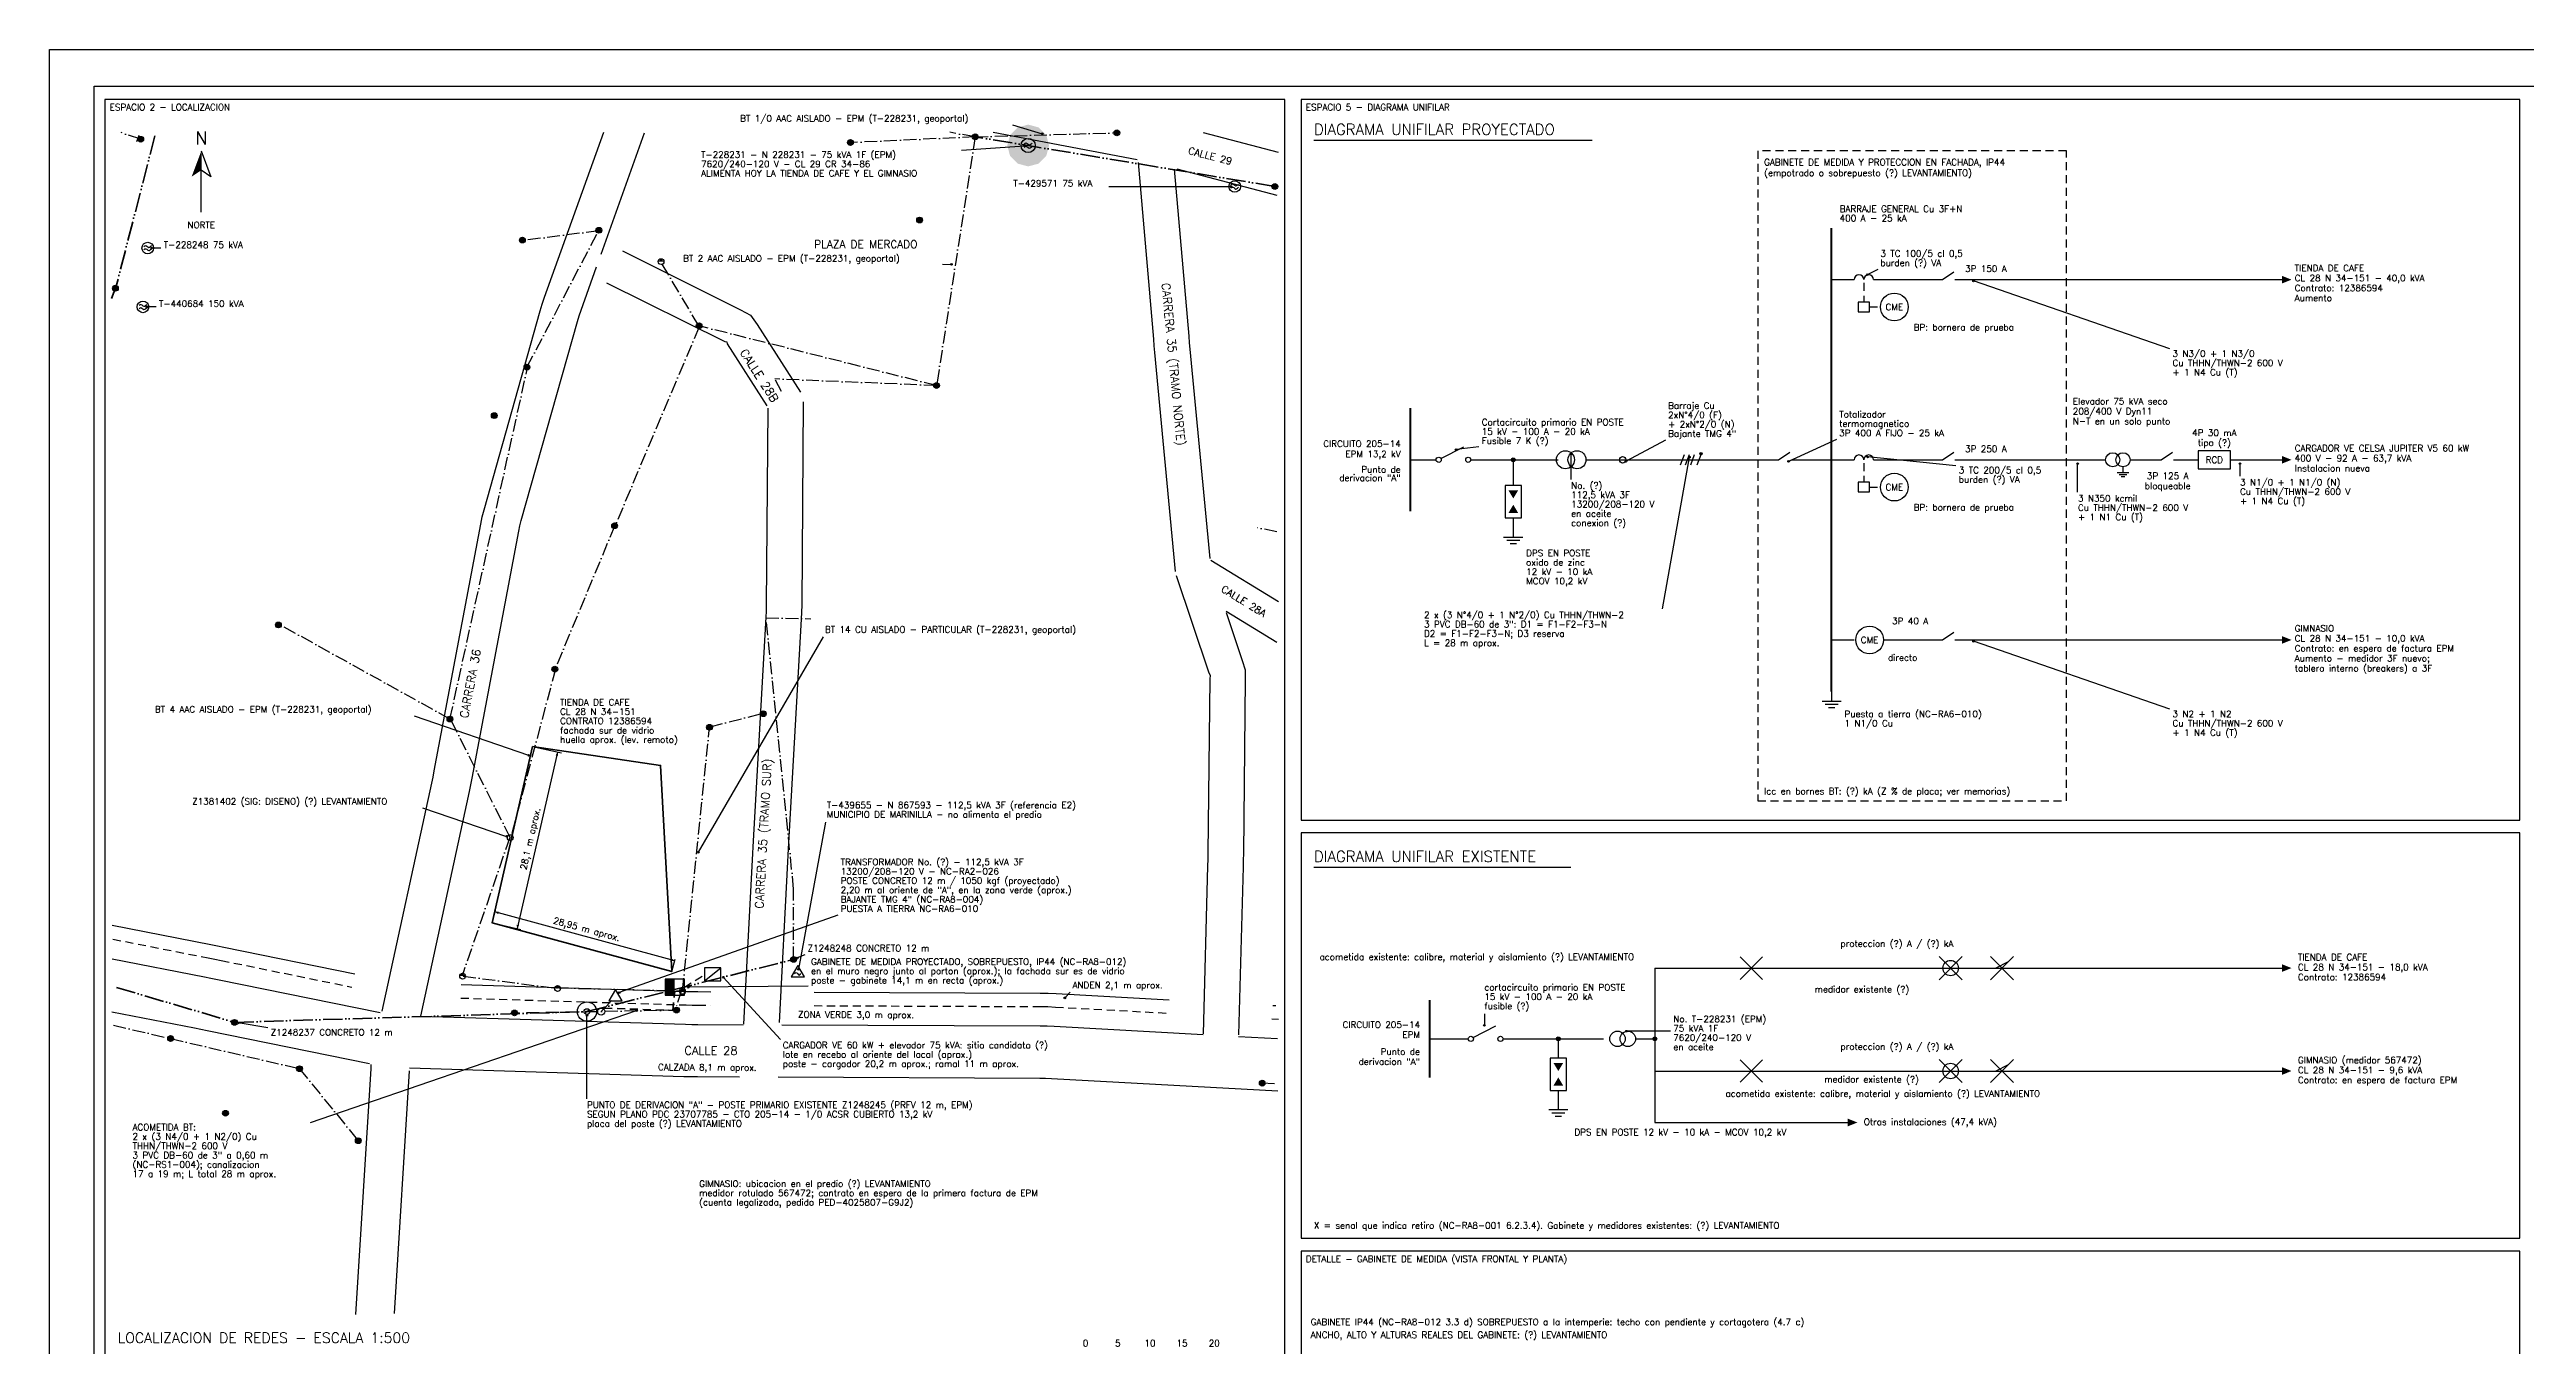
# Paper-space layout 'PLANO 01 DE 01' of a CAD drawing. Header units: millimetres. Extents: x 8 to 1180, y 4 to 828.
# Drawn here: x 8 to 778, y 424 to 828 of the extents above; entities that cross this region are included whole.
import ezdxf
from ezdxf.enums import TextEntityAlignment as Align

# ---------------------------------------------------------------- set-up
doc = ezdxf.new("R2010")
doc.units = ezdxf.units.MM
for name, pattern in [('BT', [6, 4, -1, 0, -1]), ('CUBIERTO', [9, 6, -1, 0, -1, 0, -1]), ('TRAZOS', [4, 2.5, -1.5])]:
    doc.linetypes.add(name, pattern=pattern)
doc.styles.add('E2', font='romans.shx')

psp = doc.layouts.new('PLANO 01 DE 01')

# ---------------------------------------------------------------- hatches: boundary and pattern name
h = psp.add_hatch(color=7)
edge = h.paths.add_edge_path()
edge.add_arc((295.67, 800.38), 0.9, 0, 360)
for color, points in [(2, [(318.64, 797.69), (317.77, 800.94), (315.39, 803.32), (312.14, 804.19), (308.89, 803.32), (306.51, 800.94), (305.64, 797.69), (306.51, 794.44), (308.89, 792.06), (312.14, 791.19), (315.39, 792.06), (317.77, 794.44)]), (7, [(55, 796), (52, 788), (55, 790)]), (7, [(197.06, 761.59), (198.86, 761.59), (197.96, 762.49)]), (5, [(702, 754.8), (705, 756), (702, 757.2)]), (5, [(702, 698.8), (705, 700), (702, 701.2)]), (7, [(463, 688), (461.5, 690.5), (464.5, 690.5)]), (7, [(463, 686), (461.5, 683.5), (464.5, 683.5)]), (5, [(702, 642.8), (705, 644), (702, 645.2)]), (7, [(165.81, 609.14), (165.16, 608.13), (165.96, 607.95)]), (7, [(146.33, 559.46), (147.31, 558.77), (147.52, 559.57)]), (7, [(153.21, 554.29), (153.86, 555.3), (153.06, 555.48)]), (7, [(135.35, 539.49), (137.15, 539.49), (136.25, 540.39)]), (7, [(202.21, 544.3), (201.23, 544.99), (201.01, 544.19)]), (7, [(702, 540.8), (705, 542), (702, 543.2)]), (7, [(164.92, 535.67), (166.72, 535.67), (165.82, 536.57)]), (5, [(199.23, 533.54), (202.23, 533.54), (202.23, 538.54), (199.23, 538.54)]), (7, [(203.73, 534.76), (205.53, 534.76), (204.63, 535.66)]), (7, [(477, 510), (475.5, 512.5), (478.5, 512.5)]), (7, [(702, 508.8), (705, 510), (702, 511.2)]), (7, [(477, 508), (475.5, 505.5), (478.5, 505.5)]), (7, [(567, 492.8), (570, 494), (567, 495.2)])]:
    psp.add_hatch(color=color).paths.add_polyline_path(points)
h = psp.add_hatch(color=8)
edge = h.paths.add_edge_path()
edge.add_arc((316.54, 801.36), 0.25, 0, 360)
h = psp.add_hatch(color=7)
edge = h.paths.add_edge_path()
edge.add_arc((339.72, 801.65), 0.9, 0, 360)
h = psp.add_hatch(color=7)
edge = h.paths.add_edge_path()
edge.add_arc((36.18, 799.64), 0.9, 0, 360)
h = psp.add_hatch(color=7)
edge = h.paths.add_edge_path()
edge.add_arc((256.85, 798.61), 0.9, 0, 360)
h = psp.add_hatch(color=8)
edge = h.paths.add_edge_path()
edge.add_arc((310.95, 797.6), 0.25, 0, 360)
h = psp.add_hatch(color=7)
edge = h.paths.add_edge_path()
edge.add_arc((388.84, 784.97), 0.9, 0, 360)
h = psp.add_hatch(color=8)
edge = h.paths.add_edge_path()
edge.add_arc((375.17, 784.96), 0.25, 0, 360)
h = psp.add_hatch(color=7)
edge = h.paths.add_edge_path()
edge.add_arc((178.64, 771.34), 0.9, 0, 360)
h = psp.add_hatch(color=7)
edge = h.paths.add_edge_path()
edge.add_arc((278.38, 774.53), 0.9, 0, 360)
h = psp.add_hatch(color=8)
edge = h.paths.add_edge_path()
edge.add_arc((39.54, 765.82), 0.25, 0, 360)
h = psp.add_hatch(color=7)
edge = h.paths.add_edge_path()
edge.add_arc((154.85, 768.3), 0.9, 0, 360)
h = psp.add_hatch(color=8)
edge = h.paths.add_edge_path()
edge.add_arc((288.3, 760.75), 0.25, 0, 360)
h = psp.add_hatch(color=8)
edge = h.paths.add_edge_path()
edge.add_arc((573.07, 757.54), 0.25, 0, 360)
h = psp.add_hatch(color=8)
edge = h.paths.add_edge_path()
edge.add_arc((606.13, 755.61), 0.25, 0, 360)
h = psp.add_hatch(color=7)
edge = h.paths.add_edge_path()
edge.add_arc((28.3, 753.3), 0.9, 0, 360)
h = psp.add_hatch(color=8)
edge = h.paths.add_edge_path()
edge.add_arc((38.05, 747.53), 0.25, 0, 360)
h = psp.add_hatch(color=7)
edge = h.paths.add_edge_path()
edge.add_arc((209.8, 741.64), 0.9, 0, 360)
h = psp.add_hatch(color=7)
edge = h.paths.add_edge_path()
edge.add_arc((156.28, 728.78), 0.9, 0, 360)
h = psp.add_hatch(color=7)
edge = h.paths.add_edge_path()
edge.add_arc((283.64, 723.07), 0.9, 0, 360)
h = psp.add_hatch(color=7)
edge = h.paths.add_edge_path()
edge.add_arc((146.1, 713.72), 0.9, 0, 360)
h = psp.add_hatch(color=8)
edge = h.paths.add_edge_path()
edge.add_arc((445.19, 703.15), 0.25, 0, 360)
h = psp.add_hatch(color=8)
edge = h.paths.add_edge_path()
edge.add_arc((481, 701.8), 0.25, 0, 360)
h = psp.add_hatch(color=8)
edge = h.paths.add_edge_path()
edge.add_arc((517.79, 700.82), 0.25, 0, 360)
h = psp.add_hatch(color=5)
edge = h.paths.add_edge_path()
edge.add_arc((521.4, 701.9), 0.35, 0, 360)
h = psp.add_hatch(color=8)
edge = h.paths.add_edge_path()
edge.add_arc((573.19, 700.88), 0.25, 0, 360)
h = psp.add_hatch(color=7)
edge = h.paths.add_edge_path()
edge.add_arc((463, 700), 0.6, 0, 360)
h = psp.add_hatch(color=8)
edge = h.paths.add_edge_path()
edge.add_arc((498.06, 699.56), 0.25, 0, 360)
h = psp.add_hatch(color=8)
edge = h.paths.add_edge_path()
edge.add_arc((548.59, 699.5), 0.25, 0, 360)
h = psp.add_hatch(color=8)
edge = h.paths.add_edge_path()
edge.add_arc((638.5, 698.8), 0.25, 0, 360)
h = psp.add_hatch(color=8)
edge = h.paths.add_edge_path()
edge.add_arc((689, 698.8), 0.25, 0, 360)
h = psp.add_hatch(color=7)
edge = h.paths.add_edge_path()
edge.add_arc((183.53, 679.5), 0.9, 0, 360)
h = psp.add_hatch(color=7)
edge = h.paths.add_edge_path()
edge.add_arc((78.99, 648.66), 0.9, 0, 360)
h = psp.add_hatch(color=8)
edge = h.paths.add_edge_path()
edge.add_arc((606.13, 643.61), 0.25, 0, 360)
h = psp.add_hatch(color=7)
edge = h.paths.add_edge_path()
edge.add_arc((164.94, 634.9), 0.9, 0, 360)
h = psp.add_hatch(color=7)
edge = h.paths.add_edge_path()
edge.add_arc((132.33, 619.42), 0.9, 0, 360)
h = psp.add_hatch(color=7)
edge = h.paths.add_edge_path()
edge.add_arc((213.04, 616.85), 0.9, 0, 360)
h = psp.add_hatch(color=7)
edge = h.paths.add_edge_path()
edge.add_arc((229.78, 621.08), 0.9, 0, 360)
h = psp.add_hatch(color=8)
edge = h.paths.add_edge_path()
edge.add_arc((156.79, 608.15), 0.25, 0, 360)
h = psp.add_hatch(color=8)
edge = h.paths.add_edge_path()
edge.add_arc((149.94, 582.93), 0.25, 0, 360)
h = psp.add_hatch(color=8)
edge = h.paths.add_edge_path()
edge.add_arc((209.54, 578.01), 0.25, 0, 360)
h = psp.add_hatch(color=8)
edge = h.paths.add_edge_path()
edge.add_arc((217.34, 539.16), 0.25, 0, 360)
h = psp.add_hatch(color=7)
edge = h.paths.add_edge_path()
edge.add_arc((239.21, 544.7), 0.9, 0, 360)
h = psp.add_hatch(color=8)
edge = h.paths.add_edge_path()
edge.add_arc((240.32, 545.16), 0.25, 0, 360)
h = psp.add_hatch(color=8)
edge = h.paths.add_edge_path()
edge.add_arc((240.71, 541.63), 0.25, 0, 360)
h = psp.add_hatch(color=8)
edge = h.paths.add_edge_path()
edge.add_arc((184.97, 534.38), 0.25, 0, 360)
h = psp.add_hatch(color=8)
edge = h.paths.add_edge_path()
edge.add_arc((206.43, 536.05), 0.25, 0, 360)
h = psp.add_hatch(color=8)
edge = h.paths.add_edge_path()
edge.add_arc((323.55, 532.74), 0.25, 0, 360)
h = psp.add_hatch(color=7)
edge = h.paths.add_edge_path()
edge.add_arc((65.33, 525.13), 0.9, 0, 360)
h = psp.add_hatch(color=8)
edge = h.paths.add_edge_path()
edge.add_arc((66.52, 524.94), 0.25, 0, 360)
h = psp.add_hatch(color=7)
edge = h.paths.add_edge_path()
edge.add_arc((152.39, 528.07), 0.9, 0, 360)
h = psp.add_hatch(color=1)
edge = h.paths.add_edge_path()
edge.add_arc((174.94, 527.28), 0.25, 0, 360)
h = psp.add_hatch(color=8)
edge = h.paths.add_edge_path()
edge.add_arc((190.35, 528.78), 0.25, 0, 360)
h = psp.add_hatch(color=7)
edge = h.paths.add_edge_path()
edge.add_arc((202.78, 528.97), 0.9, 0, 360)
h = psp.add_hatch(color=8)
edge = h.paths.add_edge_path()
edge.add_arc((454, 524.2), 0.25, 0, 360)
h = psp.add_hatch(color=7)
edge = h.paths.add_edge_path()
edge.add_arc((45.45, 520.1), 0.9, 0, 360)
h = psp.add_hatch(color=7)
edge = h.paths.add_edge_path()
edge.add_arc((477, 520), 0.6, 0, 360)
h = psp.add_hatch(color=8)
edge = h.paths.add_edge_path()
edge.add_arc((498.2, 522.4), 0.25, 0, 360)
h = psp.add_hatch(color=7)
edge = h.paths.add_edge_path()
edge.add_arc((507, 520), 0.6, 0, 360)
h = psp.add_hatch(color=7)
edge = h.paths.add_edge_path()
edge.add_arc((85.55, 510.73), 0.9, 0, 360)
h = psp.add_hatch(color=7)
edge = h.paths.add_edge_path()
edge.add_arc((384.93, 506.21), 0.9, 0, 360)
h = psp.add_hatch(color=7)
edge = h.paths.add_edge_path()
edge.add_arc((62.52, 496.88), 0.9, 0, 360)
h = psp.add_hatch(color=7)
edge = h.paths.add_edge_path()
edge.add_arc((103.82, 488.34), 0.9, 0, 360)

# ---------------------------------------------------------------- linework, layer by layer
at = {"color": 7}
for p, q in [((463, 682), (463, 676)), ((165.81, 609.14), (153.21, 554.29)), ((202.21, 544.3), (146.33, 559.46)), ((477, 504), (477, 498))]:
    psp.add_line(p, q, dxfattribs=at)
for points in [[(7.81, 12.77), (7.81, 827.52), (1179.62, 827.52), (1179.62, 12.77), (7.81, 12.77)], [(55, 796), (58, 788), (55, 790)], [(55, 777), (55, 795)], [(401, 799.4), (487.53, 799.4)], [(440.5, 700.4), (447.6, 704)], [(431, 700), (439, 700)], [(449.8, 700), (477, 700)], [(463, 700), (463, 692)], [(460, 676), (466, 676)], [(461, 675), (465, 675)], [(462, 674), (464, 674)], [(158.01, 610.93), (166.98, 608.87)], [(401, 573.4), (480.93, 573.4)], [(145.41, 556.09), (146.47, 559.97)], [(145.41, 556.09), (154.38, 554.03)], [(201.29, 540.92), (202.34, 544.8)], [(507, 542), (507, 494), (567, 494)], [(507, 542), (702, 542)], [(613, 542), (617, 544)], [(174.3, 527.84), (175.58, 529.12)], [(450.5, 520.4), (457.6, 524)], [(437, 520), (449, 520)], [(459.8, 520), (491, 520)], [(477, 520), (477, 514)], [(501, 520), (507, 520)], [(507, 510), (702, 510)], [(613, 510), (617, 512)], [(474, 498), (480, 498)], [(475, 497), (479, 497)], [(476, 496), (478, 496)]]:
    psp.add_lwpolyline(points, dxfattribs=at)
for points in [[(21.72, 816.19), (1165.71, 816.19), (1165.71, 26.66), (21.72, 26.66)], [(25, 418), (392, 418), (392, 812), (25, 812)], [(397, 588), (776, 588), (776, 812), (397, 812)], [(460.5, 682), (465.5, 682), (465.5, 692), (460.5, 692)], [(397, 458), (776, 458), (776, 584), (397, 584)], [(474.5, 504), (479.5, 504), (479.5, 514), (474.5, 514)], [(397, 247), (776, 247), (776, 454), (397, 454)]]:
    psp.add_lwpolyline(points, close=True, dxfattribs=at)
at = {"color": 3, "linetype": 'BT'}
for points in [[(36.18, 799.64), (30.11, 801.71)], [(295.67, 800.38), (287.75, 801.81)], [(295.67, 800.38), (339.72, 801.65)], [(35.6, 800.78), (34.9, 798.83)], [(295.67, 800.38), (256.85, 798.61)], [(295.67, 800.38), (283.64, 723.07)], [(178.64, 771.19), (154.85, 768.16)], [(156.28, 728.78), (178.64, 771.34)], [(209.71, 741.64), (197.88, 761.59)], [(209.8, 741.3), (183.53, 679.16)], [(283.64, 723.07), (209.8, 741.64)], [(132.33, 619.42), (156.42, 728.63)], [(283.64, 723.07), (233.33, 725.13)], [(233.5, 724.87), (235.45, 721.17)], [(183.61, 679.58), (165.03, 634.99)], [(389.5, 677.6), (383.49, 678.86)], [(132.33, 619.42), (78.99, 649)], [(230.6, 650.83), (244.53, 650.59)], [(239.21, 566.58), (230.6, 650.83)], [(165.11, 634.9), (151.25, 582.55)], [(151.08, 582.55), (132.5, 619.42)], [(204.63, 534.93), (213.04, 617.02)], [(213.21, 617.02), (229.95, 621.25)], [(150.91, 582.55), (136.08, 539.49)], [(239.21, 544.7), (239.21, 566.58)], [(136.42, 539.49), (165.99, 535.67)], [(166.16, 535.84), (204.97, 534.93)], [(204.29, 535.1), (202.44, 529.31)], [(27.67, 524.24), (45.45, 520.1)], [(202.78, 528.89), (152.39, 527.98)], [(45.45, 520.1), (85.55, 510.73)], [(85.55, 510.73), (103.82, 488.34)], [(388.69, 506.05), (384.66, 506.21)]]:
    psp.add_lwpolyline(points, dxfattribs=at)
at = {"color": 8}
for points in [[(111.28, 528.63), (126.65, 599.47), (127.07, 601.38), (127.42, 603.27), (141.88, 680.01), (142.31, 682.24), (142.92, 684.43), (160.39, 746.26), (161, 748.39), (161.76, 750.52), (180.13, 801.81)], [(179.34, 763.88), (192.86, 801.62)], [(301.29, 801.83), (346.07, 793.36)], [(307.29, 804.15), (316.54, 801.36)], [(366.52, 801.77), (389.83, 795.66)], [(291.38, 796.21), (310.95, 797.6)], [(346.3, 792.43), (351.07, 737.45), (351.25, 735.39), (351.44, 733.36), (357.89, 665.24)], [(357.56, 790.33), (362.07, 738.4), (362.24, 736.39), (362.43, 734.4), (368.6, 669.28)], [(358.36, 790.41), (389.44, 782.28)], [(337.27, 784.96), (375.17, 784.96)], [(42.44, 765.82), (39.54, 765.82)], [(185.95, 764.94), (222.71, 746.66), (225.78, 744.91), (227.86, 742.03), (241.32, 721.03)], [(123.26, 527.08), (138.42, 596.91), (138.87, 598.99), (139.26, 601.04), (153.72, 677.78), (154.03, 679.48), (154.51, 681.15), (171.98, 742.98), (172.47, 744.71), (173.1, 746.46), (177.95, 760.01)], [(181.03, 755.05), (217.79, 736.77), (218.39, 736.7), (218.56, 736.08), (230.9, 716.82)], [(285.47, 760.79), (288.3, 760.75)], [(576.31, 759.16), (573.07, 757.54)], [(667.13, 734.5), (606.13, 755.61)], [(40.95, 747.53), (38.05, 747.53)], [(242.19, 718.01), (241.71, 654.77), (241.69, 652.6), (241.57, 650.42), (237.52, 579.1), (237.41, 577.07), (237.3, 575.05), (234.73, 525.04)], [(231.13, 716.05), (230.67, 654.86), (230.65, 652.95), (230.55, 651.05), (226.5, 579.72), (226.38, 577.67), (226.27, 575.61), (223.65, 524.59)], [(452.3, 704.04), (445.19, 703.15)], [(481, 693.9), (481, 701.8)], [(510.31, 706.07), (498.06, 699.56)], [(563.51, 706.29), (548.59, 699.5)], [(509.38, 653.68), (517.79, 700.82)], [(600.65, 698.15), (573.19, 700.88)], [(638.5, 689.9), (638.5, 698.8)], [(689, 694.9), (689, 698.8)], [(358.16, 663.99), (368.26, 634.1), (368.71, 632.99), (368.62, 631.93), (368.01, 577.7), (367.98, 575.73), (367.93, 573.77), (366.53, 521.52)], [(368.9, 668.85), (389.95, 655.95)], [(373.66, 652.99), (389.44, 643.31)], [(373.67, 652.58), (378.72, 637.64), (379.61, 634.76), (379.66, 631.81), (379.05, 577.57), (379.02, 575.52), (378.97, 573.47), (377.57, 521.23)], [(248.34, 644.94), (209.54, 578.01)], [(667.13, 622.5), (606.13, 643.61)], [(121.2, 620.44), (156.79, 608.15)], [(123.75, 591.82), (149.94, 582.93)], [(249.12, 587.37), (240.71, 541.63)], [(27.3, 555.31), (57.95, 549.31), (60, 548.9), (62.05, 548.49), (102.7, 540.2)], [(252.97, 558.48), (184.97, 534.38)], [(27.32, 544.91), (55.99, 539.3), (58, 538.9), (60.01, 538.49), (110.58, 528.18)], [(242.69, 546.16), (240.32, 545.16)], [(135.8, 536.88), (205.88, 534.73), (207.68, 534.68), (209.44, 534.67), (213.46, 534.65)], [(243.72, 536.38), (206.43, 536.05)], [(235.11, 519.8), (217.34, 539.16)], [(245.59, 534.52), (315.88, 534.23), (318.35, 534.21), (320.82, 534.08), (356.01, 532.16)], [(325.21, 534.48), (323.55, 532.74)], [(27.17, 528.43), (52.88, 523.4), (54.82, 523.02), (56.78, 522.62), (107.34, 512.31)], [(75.72, 523.43), (66.52, 524.94)], [(88.98, 494.04), (190.35, 528.78)], [(123.3, 527.05), (205.57, 524.54), (207.5, 524.48), (209.4, 524.47), (223.46, 524.41)], [(235.51, 524.36), (315.84, 524.03), (318.05, 524.02), (320.26, 523.9), (366.51, 521.38)], [(388.18, 530.41), (389.18, 530.35)], [(454, 527.8), (454, 524.2)], [(377.57, 520.77), (389.63, 520.12)], [(511.86, 522.4), (498.2, 522.4)], [(103.03, 434.34), (107.78, 510.75), (107.86, 511.99)], [(115.12, 434.6), (119.8, 510.01)], [(119.76, 510.95), (205.08, 508.34), (207.22, 508.28), (209.33, 508.27), (222.39, 508.22)], [(234.43, 508.17), (315.77, 507.83), (317.57, 507.82), (319.38, 507.72), (389.75, 503.88)]]:
    psp.add_lwpolyline(points, dxfattribs=at)
at = {"color": 1, "linetype": 'CUBIERTO', "lineweight": 35}
for points in [[(40.57, 800.73), (28.53, 753.92)], [(388.84, 784.97), (295.67, 800.38)], [(28.53, 753.92), (27.1, 750.09)], [(174.94, 528.48), (239.21, 544.7)], [(28.67, 535.97), (65.33, 525.13)], [(65.33, 525.13), (174.94, 528.48)]]:
    psp.add_lwpolyline(points, dxfattribs=at)
at = {"color": 1}
for points in [[(310.94, 798.19), (311.24, 798.42), (311.54, 798.48), (311.84, 798.32), (312.14, 798.06), (312.44, 797.9), (312.74, 797.96), (313.04, 798.19), (313.34, 798.43)], [(310.94, 797.19), (311.24, 797.42), (311.54, 797.48), (311.84, 797.32), (312.14, 797.06), (312.44, 796.9), (312.74, 796.96), (313.04, 797.19), (313.34, 797.43)], [(375.17, 785.46), (375.47, 785.7), (375.77, 785.76), (376.07, 785.59), (376.37, 785.33), (376.67, 785.17), (376.97, 785.23), (377.27, 785.47), (377.57, 785.7)], [(375.17, 784.46), (375.47, 784.7), (375.77, 784.76), (376.07, 784.59), (376.37, 784.33), (376.67, 784.17), (376.97, 784.23), (377.27, 784.47), (377.57, 784.7)], [(37.14, 766.32), (37.44, 766.55), (37.74, 766.61), (38.04, 766.45), (38.34, 766.19), (38.64, 766.02), (38.94, 766.09), (39.24, 766.32), (39.54, 766.56)], [(37.14, 765.32), (37.44, 765.55), (37.74, 765.61), (38.04, 765.45), (38.34, 765.19), (38.64, 765.02), (38.94, 765.09), (39.24, 765.32), (39.54, 765.56)], [(35.65, 748.03), (35.95, 748.26), (36.25, 748.32), (36.55, 748.16), (36.85, 747.9), (37.15, 747.74), (37.45, 747.8), (37.75, 748.03), (38.05, 748.27)], [(35.65, 747.03), (35.95, 747.26), (36.25, 747.32), (36.55, 747.16), (36.85, 746.9), (37.15, 746.74), (37.45, 746.8), (37.75, 747.03), (38.05, 747.27)], [(239.49, 540.25), (239.74, 540.54), (239.99, 540.65), (240.24, 540.52), (240.49, 540.23), (240.74, 539.95), (240.99, 539.85), (241.24, 540), (241.49, 540.3)], [(533.5, 538.5), (540.5, 545.5)], [(533.5, 545.5), (540.5, 538.5)], [(595.4, 538.4), (602.6, 545.6)], [(595.4, 545.6), (602.6, 538.4)], [(611.4, 538.4), (618.6, 545.6)], [(611.4, 545.6), (618.6, 538.4)], [(174.94, 501.38), (174.94, 527.28)], [(533.5, 506.5), (540.5, 513.5)], [(533.5, 513.5), (540.5, 506.5)], [(595.4, 506.4), (602.6, 513.6)], [(595.4, 513.6), (602.6, 506.4)], [(611.4, 506.4), (618.6, 513.6)], [(611.4, 513.6), (618.6, 506.4)]]:
    psp.add_lwpolyline(points, dxfattribs=at)
at = {"color": 5, "linetype": 'TRAZOS'}
psp.add_lwpolyline([(539, 594), (635, 594), (635, 796), (539, 796)], close=True, dxfattribs=at)
at = {"color": 5, "lineweight": 100}
psp.add_lwpolyline([(562, 628), (562, 772)], dxfattribs=at)
at = {"color": 5}
for points in [[(562, 756), (569, 756)], [(575, 756), (596.5, 756)], [(596.5, 756), (600, 758.4)], [(600.3, 756), (702, 756)], [(515, 698.4), (516.2, 701.6)], [(516.6, 698.4), (517.8, 701.6)], [(518.2, 698.4), (519.4, 701.6)], [(520.2, 698.4), (521.4, 701.6)], [(545.5, 700), (549, 702.4)], [(596.5, 700), (600, 702.4)], [(664.5, 700), (668, 702.4)], [(485.6, 700), (545.5, 700)], [(549.3, 700), (569, 700)], [(575, 700), (596.5, 700)], [(600.3, 700), (647.2, 700)], [(650.8, 696), (654.4, 696)], [(651.4, 695.4), (653.8, 695.4)], [(652, 694.8), (653.2, 694.8)], [(652.6, 697.8), (652.6, 696)], [(654.8, 700), (664.5, 700)], [(668.3, 700), (676, 700)], [(686, 700), (702, 700)], [(562, 644), (569, 644)], [(578.1, 644), (596.5, 644)], [(596.5, 644), (600, 646.4)], [(600.3, 644), (702, 644)], [(559, 625), (565, 625)], [(560, 624), (564, 624)], [(562, 628), (562, 625)], [(561, 623), (563, 623)], [(180.14, 529.28), (182.54, 531.88)]]:
    psp.add_lwpolyline(points, dxfattribs=at)
at = {"color": 5, "linetype": 'TRAZOS'}
for points in [[(572, 755), (572, 749)], [(573.8, 747.5), (577.2, 747.5)], [(572, 699), (572, 693)], [(573.8, 691.5), (577.2, 691.5)]]:
    psp.add_lwpolyline(points, dxfattribs=at)
at = {"color": 5}
for points in [[(570.2, 746), (573.8, 746), (573.8, 749), (570.2, 749)], [(676, 697.2), (686, 697.2), (686, 702.8), (676, 702.8)], [(570.2, 690), (573.8, 690), (573.8, 693), (570.2, 693)], [(183.84, 535.38), (181.75, 531.78), (185.92, 531.78)], [(199.23, 533.54), (205.23, 533.54), (205.23, 538.54), (199.23, 538.54)]]:
    psp.add_lwpolyline(points, close=True, dxfattribs=at)
at = {"color": 7, "lineweight": 70}
for points in [[(431, 684), (431, 716)], [(437, 508), (437, 532)]]:
    psp.add_lwpolyline(points, dxfattribs=at)
at = {"color": 7, "lineweight": 35}
psp.add_lwpolyline([(158.01, 610.93), (197.83, 604.98), (201.29, 540.92), (145.41, 556.09)], close=True, dxfattribs=at)
at = {"color": 8, "linetype": 'TRAZOS'}
for points in [[(27.48, 550.99), (57.14, 545.18), (59.18, 544.79), (61.21, 544.37), (101.86, 536.08)], [(135.67, 532.68), (205.76, 530.53), (207.6, 530.48), (209.42, 530.47), (213.44, 530.45)], [(245.57, 530.32), (315.86, 530.03), (318.23, 530.01), (320.59, 529.89), (355.78, 527.97)], [(387.95, 526.22), (389.96, 526.11)]]:
    psp.add_lwpolyline(points, dxfattribs=at)
at = {"color": 6, "linetype": 'TRAZOS'}
psp.add_lwpolyline([(205.23, 536.04), (211.53, 540.04)], dxfattribs=at)
at = {"color": 6}
psp.add_lwpolyline([(211.53, 538.04), (216.53, 538.04), (216.53, 542.04), (211.53, 542.04)], close=True, dxfattribs=at)
psp.add_lwpolyline([(211.53, 538.04), (216.53, 542.04)], dxfattribs=at)
at = {"color": 1}
psp.add_lwpolyline([(240.49, 542.85), (238.41, 539.25), (242.58, 539.25)], close=True, dxfattribs=at)
at = {"color": 5, "linetype": 'TRAZOS', "lineweight": 35}
psp.add_lwpolyline([(179.34, 528.48), (180.31, 529.51), (201.64, 528.86), (202.23, 534.84)], dxfattribs=at)
at = {"color": 7}
for centre, radius in [((295.67, 800.38), 0.9), ((339.72, 801.65), 0.9), ((36.18, 799.64), 0.9), ((256.85, 798.61), 0.9), ((388.84, 784.97), 0.9), ((178.64, 771.34), 0.9), ((278.38, 774.53), 0.9), ((154.85, 768.3), 0.9), ((197.96, 761.59), 0.9), ((28.3, 753.3), 0.9), ((209.8, 741.64), 0.9), ((156.28, 728.78), 0.9), ((283.64, 723.07), 0.9), ((146.1, 713.72), 0.9), ((439.8, 700), 0.8), ((449, 700), 0.8), ((463, 700), 0.6), ((183.53, 679.5), 0.9), ((78.99, 648.66), 0.9), ((164.94, 634.9), 0.9), ((132.33, 619.42), 0.9), ((213.04, 616.85), 0.9), ((229.78, 621.08), 0.9), ((136.25, 539.49), 0.9), ((239.21, 544.7), 0.9), ((599, 542), 2.4), ((165.82, 535.67), 0.9), ((204.63, 534.76), 0.9), ((65.33, 525.13), 0.9), ((152.39, 528.07), 0.9), ((174.94, 528.48), 0.9), ((202.78, 528.97), 0.9), ((45.45, 520.1), 0.9), ((449.8, 520), 0.8), ((459, 520), 0.8), ((477, 520), 0.6), ((495.4, 520), 2.4), ((498.6, 520), 2.4), ((507, 520), 0.6), ((85.55, 510.73), 0.9), ((599, 510), 2.4), ((384.93, 506.21), 0.9), ((62.52, 496.88), 0.9), ((103.82, 488.34), 0.9)]:
    psp.add_circle(centre, radius, dxfattribs=at)
at = {"color": 8}
for centre in [(316.54, 801.36), (310.95, 797.6), (375.17, 784.96), (39.54, 765.82), (288.3, 760.75), (573.07, 757.54), (606.13, 755.61), (38.05, 747.53), (445.19, 703.15), (481, 701.8), (517.79, 700.82), (573.19, 700.88), (498.06, 699.56), (548.59, 699.5), (638.5, 698.8), (689, 698.8), (606.13, 643.61), (156.79, 608.15), (149.94, 582.93), (209.54, 578.01), (217.34, 539.16), (240.32, 545.16), (240.71, 541.63), (184.97, 534.38), (206.43, 536.05), (323.55, 532.74), (66.52, 524.94), (190.35, 528.78), (454, 524.2), (498.2, 522.4)]:
    psp.add_circle(centre, 0.25, dxfattribs=at)
at = {"color": 1}
for centre, radius in [((312.14, 797.69), 2.2), ((376.37, 784.96), 1.8), ((38.34, 765.82), 1.8), ((36.85, 747.53), 1.8), ((174.94, 528.48), 3), ((174.94, 527.28), 0.25)]:
    psp.add_circle(centre, radius, dxfattribs=at)
at = {"color": 5}
for centre, radius in [((581.5, 747.5), 4.3), ((479.2, 700), 2.8), ((482.8, 700), 2.8), ((497, 700), 1), ((521.4, 701.9), 0.35), ((649.4, 700), 2.2), ((652.6, 700), 2.2), ((581.5, 691.5), 4.3), ((573.8, 644), 4.3), ((179.34, 528.48), 1.1)]:
    psp.add_circle(centre, radius, dxfattribs=at)
at = {"color": 6}
psp.add_circle((151.08, 582.55), 0.9, dxfattribs=at)
at = {"color": 5}
for centre in [(570.5, 756), (573.5, 756), (570.5, 700), (573.5, 700)]:
    psp.add_arc(centre, 1.5, 0, 180, dxfattribs=at)

# ---------------------------------------------------------------- texts
at = {"color": 8, "style": 'E2'}
for s, p in [('ESPACIO 2 - LOCALIZACION', (26.5, 808.6)), ('ESPACIO 5 - DIAGRAMA UNIFILAR', (398.5, 808.6)), ('ANDEN 2,1 m aprox.', (325.93, 535.71)), ('DETALLE - GABINETE DE MEDIDA (VISTA FRONTAL Y PLANTA)', (398.5, 450.6))]:
    psp.add_text(s, height=2, dxfattribs=at).set_placement(p)
at = {"color": 7, "style": 'E2'}
for s, height, p in [('N', 4, (55, 798)), ('NORTE', 2, (55, 772)), ('0', 2, (330, 424.4)), ('5', 2, (340, 424.4)), ('10', 2, (350, 424.4)), ('15', 2, (360, 424.4)), ('20', 2, (370, 424.4))]:
    psp.add_text(s, height=height, dxfattribs=at).set_placement(p, align=Align.CENTER)
at = {"color": 3, "style": 'E2'}
for s, p in [('BT 1/0 AAC AISLADO - EPM (T-228231, geoportal)', (222.58, 805.12)), ('BT 2 AAC AISLADO - EPM (T-228231, geoportal)', (204.82, 761.6)), ('BT 14 CU AISLADO - PARTICULAR (T-228231, geoportal)', (248.94, 646.26)), ('BT 4 AAC AISLADO - EPM (T-228231, geoportal)', (40.58, 621.44))]:
    psp.add_text(s, height=2, dxfattribs=at).set_placement(p)
at = {"color": 7, "style": 'E2'}
for s, height, p in [('DIAGRAMA UNIFILAR PROYECTADO', 3.4, (401, 801)), ('GABINETE DE MEDIDA Y PROTECCION EN FACHADA, IP44', 2, (541, 791.5)), ('TIENDA DE CAFE', 2, (706, 758.6)), ('CL 28 N 34-151 - 40,0 kVA', 2, (706, 755.5)), ('Aumento', 2, (706, 749.3)), ('Contrato: 12386594', 2, (706, 752.4)), ('Cortacircuito primario EN POSTE', 2, (453.19, 710.71)), ('15 kV - 100 A - 20 kA', 2, (453.19, 707.81)), ('Fusible 7 K (?)', 2, (453.19, 704.91)), ('CARGADOR VE CELSA JUPITER V5 60 kW', 2, (706, 702.6)), ('400 V - 92 A - 63,7 kVA', 2, (706, 699.5)), ('Instalacion nueva', 2, (706, 696.4)), ('DPS EN POSTE', 2, (467, 670)), ('oxido de zinc', 2, (467, 667.1)), ('MCOV 10,2 kV', 2, (467, 661.3)), ('12 kV - 10 kA', 2, (467, 664.2)), ('GIMNASIO', 2, (706, 646.6)), ('Aumento - medidor 3F nuevo;', 2, (706, 637.3)), ('CL 28 N 34-151 - 10,0 kVA', 2, (706, 643.5)), ('Contrato: en espera de factura EPM', 2, (706, 640.4)), ('tablero interno (breakers) a 3F', 2, (706, 634.2)), ('TIENDA DE CAFE', 2, (166.58, 623.62)), ('fachada sur de vidrio', 2, (166.58, 614.92)), ('CL 28 N 34-151', 2, (166.58, 620.72)), ('CONTRATO 12386594', 2, (166.58, 617.82)), ('huella aprox. (lev. remoto)', 2, (166.58, 612.02)), ('DIAGRAMA UNIFILAR EXISTENTE', 3.4, (401, 575)), ('Z1248248 CONCRETO 12 m', 2, (243.54, 547.2)), ('TIENDA DE CAFE', 2, (707, 544.4)), ('CL 28 N 34-151 - 18,0 kVA', 2, (707, 541.3)), ('Contrato: 12386594', 2, (707, 538.2)), ('fusible (?)', 2, (454, 529.2)), ('cortacircuito primario EN POSTE', 2, (454, 535)), ('15 kV - 100 A - 20 kA', 2, (454, 532.1)), ('75 kVA 1F', 2, (512.76, 522.28)), ('No. T-228231 (EPM)', 2, (512.76, 525.18)), ('Z1248237 CONCRETO 12 m', 2, (76.61, 521.03)), ('7620/240-120 V', 2, (512.76, 519.38)), ('en aceite', 2, (512.76, 516.48)), ('GIMNASIO (medidor 567472)', 2, (707, 512.4)), ('CL 28 N 34-151 - 9,6 kVA', 2, (707, 509.3)), ('Contrato: en espera de factura EPM', 2, (707, 506.2)), ('Otras instalaciones (47,4 kVA)', 2, (572, 493.2)), ('DPS EN POSTE 12 kV - 10 kA - MCOV 10,2 kV', 2, (482, 490)), ('X = senal que indica retiro (NC-RA8-001 6.2.3.4). Gabinete y medidores existentes: (?) LEVANTAMIENTO', 2, (401, 461)), ('GABINETE IP44 (NC-RA8-012 3.3 d) SOBREPUESTO a la intemperie: techo con pendiente y cortagotera (4.7 c)', 2, (400, 431)), ('LOCALIZACION DE REDES - ESCALA 1:500', 3.2, (29, 425.5))]:
    psp.add_text(s, height=height, dxfattribs=at).set_placement(p)
at = {"color": 1, "style": 'E2'}
for s, p in [('T-228231 - N 228231 - 75 kVA 1F (EPM)', (210.43, 793.87)), ('ALIMENTA HOY LA TIENDA DE CAFE Y EL GIMNASIO', (210.43, 788.07)), ('7620/240-120 V - CL 29 CR 34-86', (210.43, 790.97)), ('T-429571 75 kVA', (307.52, 784.96)), ('T-228248 75 kVA', (43.34, 765.82)), ('T-440684 150 kVA', (41.85, 747.53)), ('T-439655 - N 867593 - 112,5 kVA 3F (referencia E2)', (249.52, 591.66)), ('MUNICIPIO DE MARINILLA - no alimenta el predio', (249.52, 588.76)), ('PUNTO DE DERIVACION "A" - POSTE PRIMARIO EXISTENTE Z1248245 (PRFV 12 m, EPM)', (174.94, 498.48)), ('SEGUN PLANO PDC 23707785 - CTO 205-14 - 1/0 ACSR CUBIERTO 13,2 kV', (174.94, 495.58)), ('placa del poste (?) LEVANTAMIENTO', (174.94, 492.68))]:
    psp.add_text(s, height=2, dxfattribs=at).set_placement(p)
at = {"color": 7, "style": 'E2'}
for s, height, rotation, p in [('CALLE 29', 2.2, -14.67077, (368.75, 794.44)), ('CARRERA 35 (TRAMO NORTE)', 2.6, -84.58932, (357.33, 729.7)), ('CALLE 28B', 2.6, -57.34624, (228.52, 726.2)), ('CALLE 28A', 2.2, -31.50348, (379.17, 656.08)), ('CARRERA 36', 2.6, 79.32817, (138.67, 630.44)), ('CARRERA 35 (TRAMO SUR)', 2.6, 86.75114, (229.79, 583.79)), ('CALLE 28', 2.6, -0.23716, (213.49, 516.35))]:
    psp.add_text(s, height=height, rotation=rotation, dxfattribs=at).set_placement(p, align=Align.MIDDLE_CENTER)
at = {"color": 6, "style": 'E2'}
for s, p in [('(empotrado o sobrepuesto (?) LEVANTAMIENTO)', (541, 788.2)), ('Z1381402 (SIG: DISENO) (?) LEVANTAMIENTO', (52.17, 592.81)), ('Icc en bornes BT: (?) kA (Z % de placa; ver memorias)', (541, 596)), ('proteccion (?) A / (?) kA', (564.74, 548.6)), ('acometida existente: calibre, material y aislamiento (?) LEVANTAMIENTO', (402.76, 544.5)), ('medidor existente (?)', (556.71, 534.4)), ('CARGADOR VE 60 kW + elevador 75 kVA: sitio candidato (?)', (235.81, 517.06)), ('lote en recebo al oriente del local (aprox.)', (235.81, 514.16)), ('proteccion (?) A / (?) kA', (564.74, 516.6)), ('poste - cargador 20,2 m aprox.; ramal 11 m aprox.', (235.81, 511.26)), ('medidor existente (?)', (559.71, 506.4)), ('acometida existente: calibre, material y aislamiento (?) LEVANTAMIENTO', (529, 502)), ('GIMNASIO: ubicacion en el predio (?) LEVANTAMIENTO', (209.83, 473.98)), ('medidor rotulado 567472; contrato en espera de la primera factura de EPM', (209.83, 471.08)), ('(cuenta legalizada, pedido PED-4025807-G9J2)', (209.83, 468.18)), ('ANCHO, ALTO Y ALTURAS REALES DEL GABINETE: (?) LEVANTAMIENTO', (400, 427))]:
    psp.add_text(s, height=2, dxfattribs=at).set_placement(p)
at = {"color": 5, "style": 'E2'}
for s, p in [('BARRAJE GENERAL Cu 3F+N', (564.5, 777)), ('400 A - 25 kA', (564.5, 774.1)), ('3 TC 100/5 cl 0,5', (577.14, 763.13)), ('burden (?) VA', (577.14, 760.23)), ('3P 150 A', (603.5, 758.4)), ('BP: bornera de prueba', (587.5, 740.2)), ('3 N3/0 + 1 N3/0', (668, 732)), ('Cu THHN/THWN-2 600 V', (668, 729.1)), ('+ 1 N4 Cu (T)', (668, 726.2)), ('Barraje Cu', (511.14, 715.85)), ('208/400 V Dyn11', (637, 714.1)), ('Elevador 75 kVA seco', (637, 717.2)), ('2xN°4/0 (F)', (511.14, 712.95)), ('+ 2xN°2/0 (N)', (511.14, 710.05)), ('Bajante TMG 4"', (511.14, 707.15)), ('Totalizador', (564.35, 713.14)), ('termomagnetico', (564.35, 710.24)), ('3P 400 A FIJO - 25 kA', (564.35, 707.34)), ('N-T en un solo punto', (637, 711)), ('3P 250 A', (603.5, 702.4)), ('No. (?)', (481, 691)), ('3 TC 200/5 cl 0,5', (601.54, 695.79)), ('burden (?) VA', (601.54, 692.89)), ('3 N1/0 + 1 N1/0 (N)', (689, 692)), ('112,5 kVA 3F', (481, 688.1)), ('13200/208-120 V', (481, 685.2)), ('BP: bornera de prueba', (587.5, 684.2)), ('3 N350 kcmil', (638.6, 687)), ('Cu THHN/THWN-2 600 V', (638.6, 684.1)), ('Cu THHN/THWN-2 600 V', (689, 689.1)), ('+ 1 N4 Cu (T)', (689, 686.2)), ('en aceite', (481, 682.3)), ('conexion (?)', (481, 679.4)), ('+ 1 N1 Cu (T)', (638.6, 681.2)), ('2 x (3 N°4/0 + 1 N°2/0) Cu THHN/THWN-2', (435.24, 650.79)), ('3 PVC DB-60 de 3": D1 = F1-F2-F3-N', (435.24, 647.89)), ('3P 40 A', (580.8, 648.9)), ('D2 = F1-F2-F3-N; D3 reserva', (435.24, 644.99)), ('L = 28 m aprox.', (435.24, 642.09)), ('directo', (579.5, 637.5)), ('Puesta a tierra (NC-RA6-010)', (566, 620)), ('1 N1/0 Cu', (566, 617.1)), ('3 N2 + 1 N2', (668, 620)), ('Cu THHN/THWN-2 600 V', (668, 617.1)), ('+ 1 N4 Cu (T)', (668, 614.2)), ('TRANSFORMADOR No. (?) - 112,5 kVA 3F', (253.84, 573.98)), ('POSTE CONCRETO 12 m / 1050 kgf (proyectado)', (253.84, 568.18)), ('13200/208-120 V - NC-RA2-026', (253.84, 571.08)), ('2,20 m al oriente de "A", en la zona verde (aprox.)', (253.84, 565.28)), ('BAJANTE TMG 4" (NC-RA8-004)', (253.84, 562.38)), ('PUESTA A TIERRA NC-RA6-010', (253.84, 559.48)), ('GABINETE DE MEDIDA PROYECTADO, SOBREPUESTO, IP44 (NC-RA8-012)', (244.62, 542.99)), ('en el muro negro junto al porton (aprox.); la fachada sur es de vidrio', (244.62, 540.09)), ('poste - gabinete 14,1 m en recta (aprox.)', (244.62, 537.19)), ('ACOMETIDA BT:', (33.62, 491.55)), ('THHN/THWN-2 600 V', (33.62, 485.75)), ('2 x (3 N4/0 + 1 N2/0) Cu', (33.62, 488.65)), ('3 PVC DB-60 de 3" a 0,60 m', (33.62, 482.85)), ('(NC-RS1-004); canalizacion', (33.62, 479.95)), ('17 a 19 m; L total 28 m aprox.', (33.62, 477.05))]:
    psp.add_text(s, height=2, dxfattribs=at).set_placement(p)
at = {"color": 8, "style": 'E2'}
psp.add_text('PLAZA DE MERCADO', height=2.4, dxfattribs=at).set_placement((261.67, 765.82), align=Align.CENTER)
at = {"color": 7, "style": 'E2'}
for s, p in [('CME', (581.5, 747.5)), ('RCD', (681, 700)), ('CME', (581.5, 691.5)), ('CME', (573.8, 644))]:
    psp.add_text(s, height=2, dxfattribs=at).set_placement(p, align=Align.MIDDLE_CENTER)
at = {"color": 5, "style": 'E2'}
for s, p in [('4P 30 mA', (681, 707.4)), ('3P 125 A', (666.5, 694)), ('bloqueable', (666.5, 690.9))]:
    psp.add_text(s, height=2, dxfattribs=at).set_placement(p, align=Align.CENTER)
at = {"color": 7, "style": 'E2'}
for s, p in [('CIRCUITO 205-14', (428, 704)), ('EPM 13,2 kV', (428, 700.8)), ('derivacion "A"', (428, 693.4)), ('Punto de', (428, 696)), ('CIRCUITO 205-14', (434, 523.4)), ('Punto de', (434, 515)), ('EPM', (434, 520.3)), ('derivacion "A"', (434, 511.9))]:
    psp.add_text(s, height=2, dxfattribs=at).set_placement(p, align=Align.RIGHT)
at = {"color": 6, "style": 'E2'}
psp.add_text('tipo (?)', height=2, dxfattribs=at).set_placement((681, 704.3), align=Align.CENTER)
at = {"color": 7, "style": 'E2'}
for s, rotation, p in [('28,1 m aprox.', 77.05813, (158.24, 582.01)), ('28,95 m aprox.', -15.18694, (174.61, 553.13))]:
    psp.add_text(s, height=2, rotation=rotation, dxfattribs=at).set_placement(p, align=Align.CENTER)
at = {"color": 8, "style": 'E2'}
for s, p in [('ZONA VERDE 3,0 m aprox.', (258.61, 527.52)), ('CALZADA 8,1 m aprox.', (212.36, 511.16))]:
    psp.add_text(s, height=2, rotation=-0.23716, dxfattribs=at).set_placement(p, align=Align.MIDDLE_CENTER)

doc.saveas('drawing.dxf')
